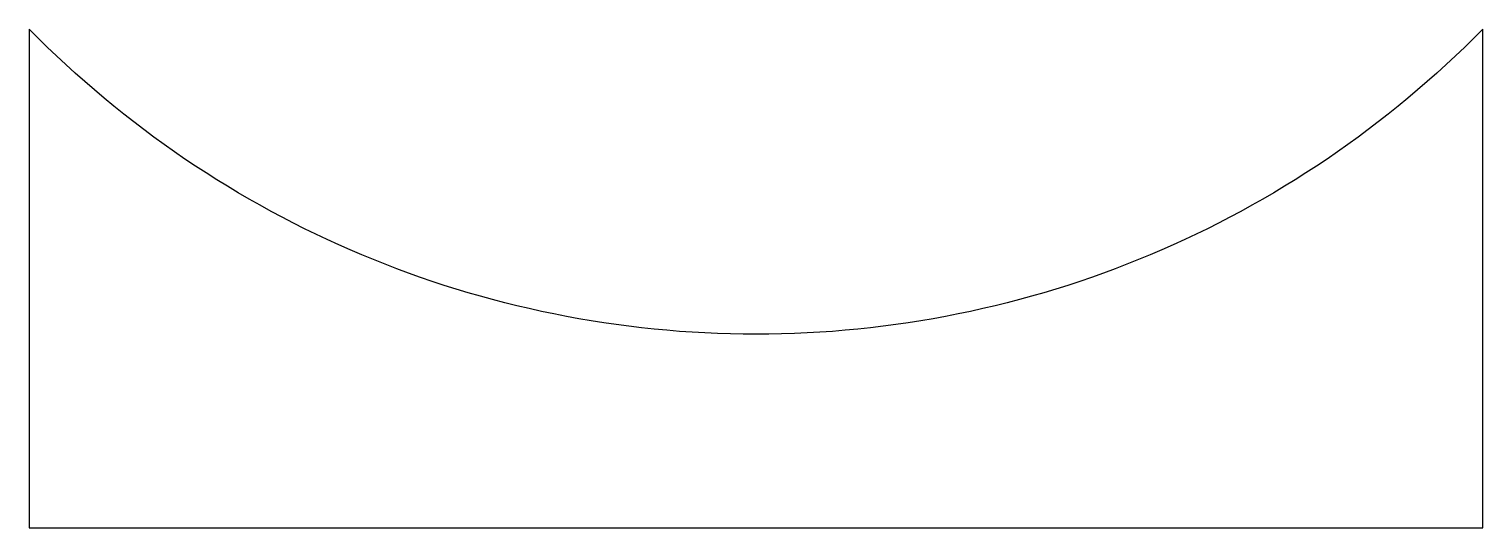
# Model space of a CAD drawing. Header units: millimetres. Extents: x -75 to 75, y -125 to -73.
import ezdxf

# ---------------------------------------------------------------- set-up
doc = ezdxf.new("R2010")
doc.units = ezdxf.units.MM
doc.layers.get('0').update_dxf_attribs({"linetype": 'CONTINUOUS'})

msp = doc.modelspace()

# ---------------------------------------------------------------- linework, layer by layer
msp.add_lwpolyline([(75, -73.48, -0.420204), (-75, -73.48), (-75, -125), (75, -125)], format="xyb", close=True)

doc.saveas('drawing.dxf')
